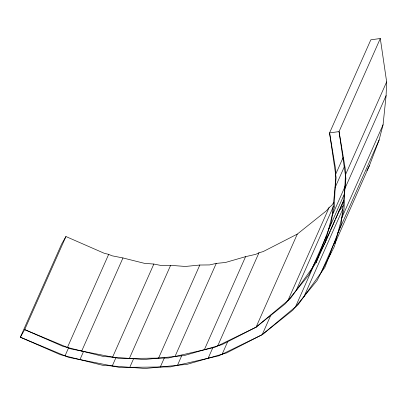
<?xml version="1.0" encoding="UTF-8"?>
<svg xmlns="http://www.w3.org/2000/svg" width="407" height="407" viewBox="0 0 407 407"><rect width="100%" height="100%" fill="white"/><g stroke="black" fill="none" stroke-linecap="round" stroke-linejoin="round"><path stroke-width="0.61" d="M334.834 243.661L369.419 165.608L379.121 139.972L383.058 124.786L386.095 95.609L386.65 81.873L380.301 38.507L370.813 39.835L329.563 132.921L336.126 177.747L331.542 221.774L316.046 262.719L290.44 298.473L256.044 327.192L221.937 344.658L184.178 355.576L144.124 359.544L103.215 356.43L62.922 346.332L24.685 329.624L20.35 337.215L60.317 354.68L102.442 365.232L145.207 368.493L187.078 364.341L226.546 352.93L262.2 334.671L292.755 310.215L317.119 280.443L334.406 246.418L344.012 209.376L345.574 170.635L339.051 131.593L380.301 38.507M65.934 236.538L24.685 329.624L70.859 348.896L119.587 358.526L168.356 358.012L214.637 347.385L256.044 327.192L285.276 303.795L308.582 275.315L325.122 242.77L334.31 207.331L335.806 170.268L329.563 132.921L339.051 131.593L345.914 178.454L341.122 224.471L324.923 267.277L298.153 304.655L262.2 334.671L218.915 355.779L170.533 366.89L119.556 367.424L68.62 357.361L20.35 337.215L61.599 244.129L65.934 236.538L104.172 253.251L108.669 254.375L112.108 255.81L122.955 257.957L144.465 263.344L153.846 264.057L160.836 265.44L170.619 265.339L185.373 266.463L199.822 265.028L209.605 264.926L216.244 263.4L225.427 262.49L245.584 256.664L255.886 254.299L258.969 252.793L263.187 251.577L297.293 234.106L326.526 210.709L329.126 207.529L331.69 205.393L333.826 202.406M67.42 347.461L108.669 254.375M65.023 355.86L68.61 347.766M81.705 351.038L122.955 257.957M79.96 359.6L83.547 351.506M112.597 357.143L153.846 264.057M112.251 365.979L116.092 357.31M129.37 358.419L170.619 265.339M129.782 367.318L133.623 358.643M158.572 358.114L199.822 265.028M160.307 366.997L164.408 357.748M174.995 356.486L216.244 263.4M177.472 365.293L181.827 355.464M204.334 349.75L245.584 256.664M208.145 358.252L213.014 347.268M217.72 345.879L258.969 252.793M222.141 354.207L227.778 341.488M256.044 327.192L297.293 234.106M262.2 334.671L270.909 315.013M335.638 174.405L343.065 157.641M335.109 187.546L344.587 166.153M287.876 300.615L329.126 207.529M345.401 174.959L386.65 81.873M296.138 290.517L333.547 206.105M332.204 215.456L345.268 185.968M344.846 188.695L386.095 95.609M328.434 229.986L344.576 193.559M312.373 267.852L326.719 235.475M295.477 306.888L314.179 264.682M319.154 254.507L321.464 249.303M316.046 262.719L330.138 230.922M330.652 229.767L335.007 219.938M335.521 218.778L343.208 201.434M325.122 242.77L343.823 200.559M304.11 296.332L342.801 209.03M341.809 217.872L383.058 124.786M337.871 233.058L379.121 139.972M321.082 272.639L336.457 237.947M328.169 258.689L330.988 252.33M366.87 170.63L369.419 165.608M338.293 211.884L343.401 205.647"/></g></svg>
